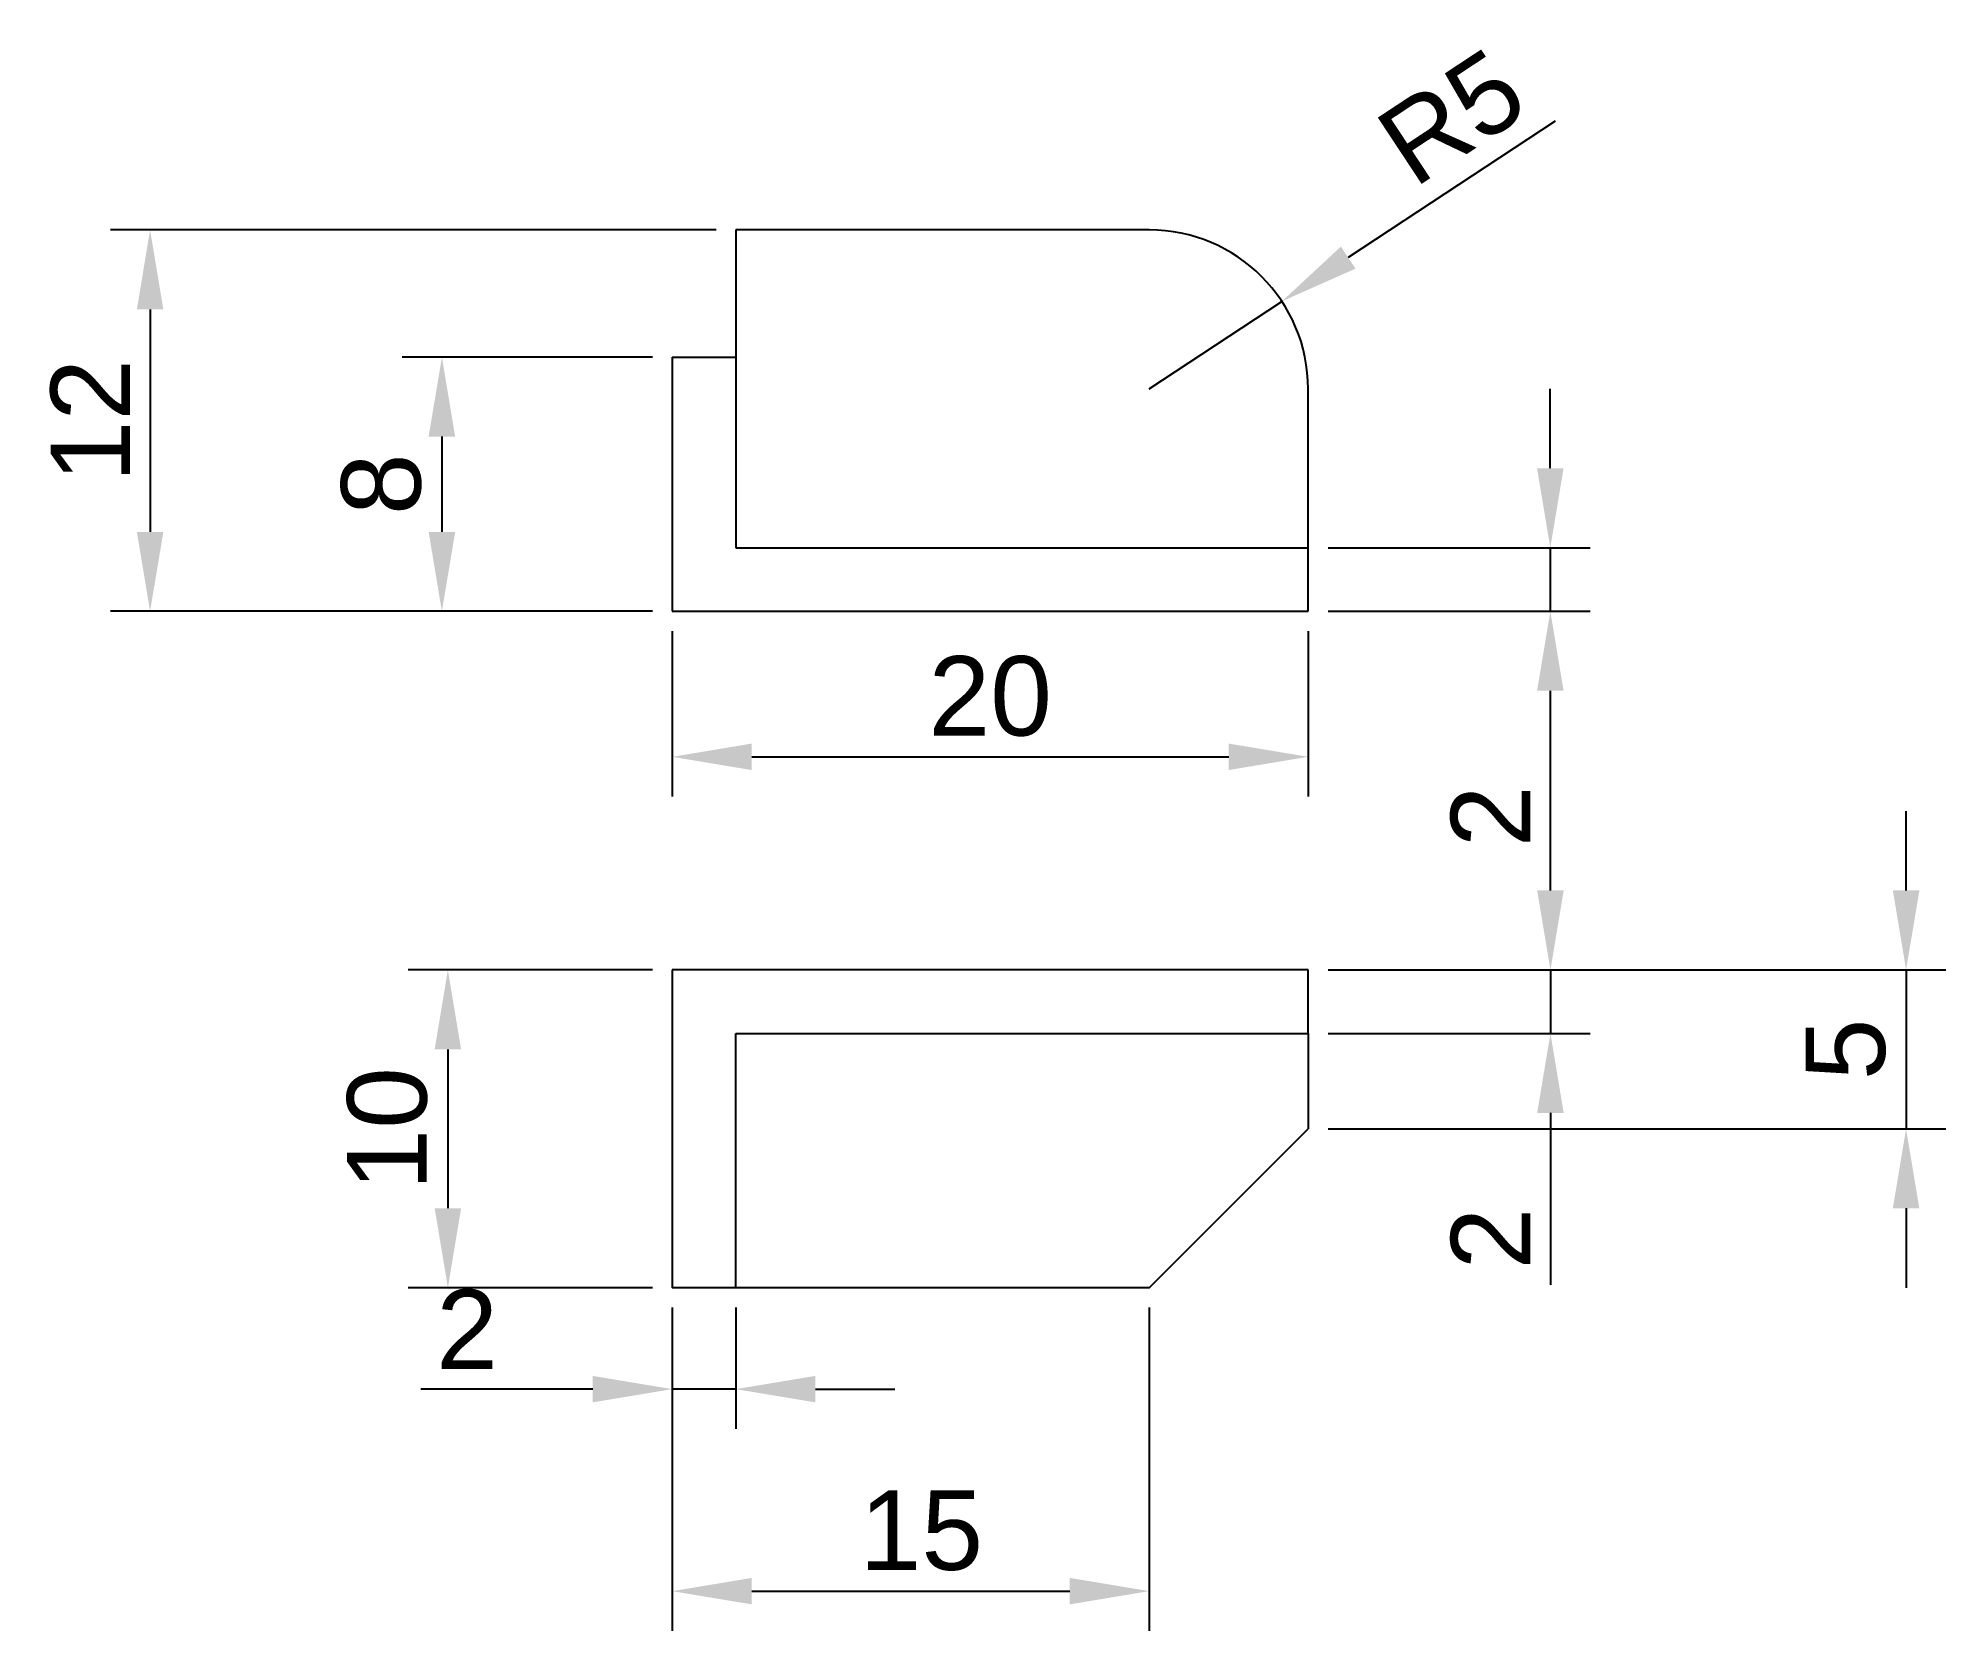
# Model space of a CAD drawing. Header units: millimetres. Extents: x 20647.2 to 20707.2, y 13387.6 to 13437.7.
import ezdxf

# ---------------------------------------------------------------- set-up
doc = ezdxf.new("R2010")
doc.units = ezdxf.units.MM
doc.styles.get("Standard").update_dxf_attribs({"font": 'arial.ttf'})
doc.dimstyles.new('ISO-25', dxfattribs={"dimtxt": 2.5, "dimasz": 2.5, "dimexe": 1.25, "dimexo": 0.625, "dimtad": 1, "dimtxsty": 'Standard', "dimcen": 2.5, "dimadec": 0, "dimazin": 0, "dimtfac": 1, "dimtmove": 0, "dimatfit": 3, "dimfxl": 1, "dimarcsym": 0})

# ---------------------------------------------------------------- blocks, each defined once
blk = doc.blocks.new('*D2')
at = {"color": 0, "lineweight": -2, "transparency": 16777216}
for p, q in [((20667.19, 13419.029), (20667.19, 13413.826)), ((20687.19, 13419.029), (20687.19, 13413.826)), ((20669.69, 13415.076), (20684.69, 13415.076))]:
    blk.add_line(p, q, dxfattribs=at)
at = {"color": 0, "transparency": 16777216}
for points in [[(20669.69, 13415.493), (20669.69, 13414.659), (20667.19, 13415.076)], [(20684.69, 13415.493), (20684.69, 13414.659), (20687.19, 13415.076)]]:
    blk.add_solid(points, dxfattribs=at)
at = {"layer": 'Defpoints', "color": 0, "transparency": 16777216}
for p in [(20667.19, 13419.654), (20687.19, 13419.654), (20687.19, 13415.076)]:
    blk.add_point(p, dxfattribs=at)
at = {"color": 0, "transparency": 16777216, "insert": (20677.19, 13416.977), "char_height": 2.5, "attachment_point": 5}
blk.add_mtext('20', dxfattribs=at)
blk = doc.blocks.new('*D3')
at = {"color": 0, "lineweight": -2, "transparency": 16777216}
for p, q in [((20666.565, 13427.654), (20658.694, 13427.654)), ((20659.944, 13425.154), (20659.944, 13422.154)), ((20666.565, 13419.654), (20658.694, 13419.654))]:
    blk.add_line(p, q, dxfattribs=at)
at = {"color": 0, "transparency": 16777216}
for points in [[(20659.527, 13425.154), (20660.361, 13425.154), (20659.944, 13427.654)], [(20659.527, 13422.154), (20660.361, 13422.154), (20659.944, 13419.654)]]:
    blk.add_solid(points, dxfattribs=at)
at = {"layer": 'Defpoints', "color": 0, "transparency": 16777216}
for p in [(20667.19, 13427.654), (20659.944, 13419.654), (20667.19, 13419.654)]:
    blk.add_point(p, dxfattribs=at)
at = {"color": 0, "transparency": 16777216, "insert": (20658.043, 13423.654), "char_height": 2.5, "attachment_point": 5, "rotation": 90}
blk.add_mtext('8', dxfattribs=at)
blk = doc.blocks.new('*D4')
at = {"color": 0, "lineweight": -2, "transparency": 16777216}
for p, q in [((20668.565, 13431.654), (20649.515, 13431.654)), ((20650.765, 13429.154), (20650.765, 13422.154)), ((20666.565, 13419.654), (20649.515, 13419.654))]:
    blk.add_line(p, q, dxfattribs=at)
at = {"color": 0, "transparency": 16777216}
for points in [[(20650.349, 13429.154), (20651.182, 13429.154), (20650.765, 13431.654)], [(20650.349, 13422.154), (20651.182, 13422.154), (20650.765, 13419.654)]]:
    blk.add_solid(points, dxfattribs=at)
at = {"layer": 'Defpoints', "color": 0, "transparency": 16777216}
for p in [(20669.19, 13431.654), (20650.765, 13419.654), (20667.19, 13419.654)]:
    blk.add_point(p, dxfattribs=at)
at = {"color": 0, "transparency": 16777216, "insert": (20648.885, 13425.654), "char_height": 2.5, "attachment_point": 5, "rotation": 90}
blk.add_mtext('12', dxfattribs=at)
blk = doc.blocks.new('*D5')
at = {"color": 0, "lineweight": -2, "transparency": 16777216}
for p, q in [((20694.807, 13424.154), (20694.807, 13426.654)), ((20687.815, 13421.654), (20696.057, 13421.654)), ((20694.807, 13421.654), (20694.807, 13419.654)), ((20687.815, 13419.654), (20696.057, 13419.654)), ((20694.807, 13417.154), (20694.807, 13411.748))]:
    blk.add_line(p, q, dxfattribs=at)
at = {"color": 0, "transparency": 16777216}
for points in [[(20694.39, 13424.154), (20695.223, 13424.154), (20694.807, 13421.654)], [(20694.39, 13417.154), (20695.223, 13417.154), (20694.807, 13419.654)]]:
    blk.add_solid(points, dxfattribs=at)
at = {"layer": 'Defpoints', "color": 0, "transparency": 16777216}
for p in [(20687.19, 13421.654), (20687.19, 13419.654), (20694.807, 13419.654)]:
    blk.add_point(p, dxfattribs=at)
at = {"color": 0, "transparency": 16777216, "insert": (20692.926, 13413.201), "char_height": 2.5, "attachment_point": 5, "rotation": 90}
blk.add_mtext('2', dxfattribs=at)
blk = doc.blocks.new('*D6')
at = {"color": 0, "lineweight": -2, "transparency": 16777216}
for p, q in [((20694.96, 13435.08), (20688.45, 13430.785)), ((20682.19, 13426.654), (20686.363, 13429.408))]:
    blk.add_line(p, q, dxfattribs=at)
at = {"color": 0, "transparency": 16777216}
blk.add_solid([(20688.22, 13431.132), (20688.679, 13430.437), (20686.363, 13429.408)], dxfattribs=at)
at = {"layer": 'Defpoints', "color": 0, "transparency": 16777216}
for p in [(20686.363, 13429.408), (20682.19, 13426.654)]:
    blk.add_point(p, dxfattribs=at)
at = {"color": 0, "transparency": 16777216, "insert": (20691.704, 13435.204), "char_height": 2.5, "attachment_point": 5, "rotation": 33.41863}
blk.add_mtext('R5', dxfattribs=at)
blk = doc.blocks.new('*D7')
at = {"color": 0, "lineweight": -2, "transparency": 16777216}
for p, q in [((20666.565, 13408.37), (20658.882, 13408.37)), ((20660.132, 13405.87), (20660.132, 13400.87)), ((20666.565, 13398.37), (20658.882, 13398.37))]:
    blk.add_line(p, q, dxfattribs=at)
at = {"color": 0, "transparency": 16777216}
for points in [[(20659.716, 13405.87), (20660.549, 13405.87), (20660.132, 13408.37)], [(20659.716, 13400.87), (20660.549, 13400.87), (20660.132, 13398.37)]]:
    blk.add_solid(points, dxfattribs=at)
at = {"layer": 'Defpoints', "color": 0, "transparency": 16777216}
for p in [(20667.19, 13408.37), (20660.132, 13398.37), (20667.19, 13398.37)]:
    blk.add_point(p, dxfattribs=at)
at = {"color": 0, "transparency": 16777216, "insert": (20658.231, 13403.37), "char_height": 2.5, "attachment_point": 5, "rotation": 90}
blk.add_mtext('10', dxfattribs=at)
blk = doc.blocks.new('*D8')
at = {"color": 0, "lineweight": -2, "transparency": 16777216}
for p, q in [((20667.19, 13397.745), (20667.19, 13387.572)), ((20682.19, 13397.745), (20682.19, 13387.572)), ((20669.69, 13388.822), (20679.69, 13388.822))]:
    blk.add_line(p, q, dxfattribs=at)
at = {"color": 0, "transparency": 16777216}
for points in [[(20669.69, 13389.239), (20669.69, 13388.406), (20667.19, 13388.822)], [(20679.69, 13389.239), (20679.69, 13388.406), (20682.19, 13388.822)]]:
    blk.add_solid(points, dxfattribs=at)
at = {"layer": 'Defpoints', "color": 0, "transparency": 16777216}
for p in [(20667.19, 13398.37), (20682.19, 13398.37), (20682.19, 13388.822)]:
    blk.add_point(p, dxfattribs=at)
at = {"color": 0, "transparency": 16777216, "insert": (20675.025, 13390.724), "char_height": 2.5, "attachment_point": 5}
blk.add_mtext('15', dxfattribs=at)
blk = doc.blocks.new('*D9')
at = {"color": 0, "lineweight": -2, "transparency": 16777216}
for p, q in [((20694.811, 13410.87), (20694.811, 13413.37)), ((20687.815, 13408.37), (20696.061, 13408.37)), ((20694.811, 13408.37), (20694.811, 13406.37)), ((20687.815, 13406.37), (20696.061, 13406.37)), ((20694.811, 13403.87), (20694.811, 13398.464))]:
    blk.add_line(p, q, dxfattribs=at)
at = {"color": 0, "transparency": 16777216}
for points in [[(20694.394, 13410.87), (20695.228, 13410.87), (20694.811, 13408.37)], [(20694.394, 13403.87), (20695.228, 13403.87), (20694.811, 13406.37)]]:
    blk.add_solid(points, dxfattribs=at)
at = {"layer": 'Defpoints', "color": 0, "transparency": 16777216}
for p in [(20687.19, 13408.37), (20687.19, 13406.37), (20694.811, 13406.37)]:
    blk.add_point(p, dxfattribs=at)
at = {"color": 0, "transparency": 16777216, "insert": (20692.931, 13399.917), "char_height": 2.5, "attachment_point": 5, "rotation": 90}
blk.add_mtext('2', dxfattribs=at)
blk = doc.blocks.new('*D10')
at = {"color": 0, "lineweight": -2, "transparency": 16777216}
for p, q in [((20705.997, 13410.87), (20705.997, 13413.37)), ((20687.815, 13408.37), (20707.247, 13408.37)), ((20705.997, 13408.37), (20705.997, 13403.37)), ((20687.815, 13403.37), (20707.247, 13403.37)), ((20705.997, 13400.87), (20705.997, 13398.37))]:
    blk.add_line(p, q, dxfattribs=at)
at = {"color": 0, "transparency": 16777216}
for points in [[(20705.581, 13410.87), (20706.414, 13410.87), (20705.997, 13408.37)], [(20705.581, 13400.87), (20706.414, 13400.87), (20705.997, 13403.37)]]:
    blk.add_solid(points, dxfattribs=at)
at = {"layer": 'Defpoints', "color": 0, "transparency": 16777216}
for p in [(20687.19, 13408.37), (20687.19, 13403.37), (20705.997, 13403.37)]:
    blk.add_point(p, dxfattribs=at)
at = {"color": 0, "transparency": 16777216, "insert": (20704.101, 13405.87), "char_height": 2.5, "attachment_point": 5, "rotation": 90}
blk.add_mtext('5', dxfattribs=at)
blk = doc.blocks.new('*D11')
at = {"color": 0, "lineweight": -2, "transparency": 16777216}
for p, q in [((20667.19, 13397.745), (20667.19, 13393.929)), ((20669.19, 13397.745), (20669.19, 13393.929)), ((20664.69, 13395.179), (20659.284, 13395.179)), ((20669.19, 13395.179), (20667.19, 13395.179)), ((20671.69, 13395.179), (20674.19, 13395.179))]:
    blk.add_line(p, q, dxfattribs=at)
at = {"color": 0, "transparency": 16777216}
for points in [[(20664.69, 13395.595), (20664.69, 13394.762), (20667.19, 13395.179)], [(20671.69, 13395.595), (20671.69, 13394.762), (20669.19, 13395.179)]]:
    blk.add_solid(points, dxfattribs=at)
at = {"layer": 'Defpoints', "color": 0, "transparency": 16777216}
for p in [(20667.19, 13398.37), (20669.19, 13398.37), (20667.19, 13395.179)]:
    blk.add_point(p, dxfattribs=at)
at = {"color": 0, "transparency": 16777216, "insert": (20660.737, 13397.059), "char_height": 2.5, "attachment_point": 5}
blk.add_mtext('2', dxfattribs=at)

msp = doc.modelspace()

# ---------------------------------------------------------------- linework, layer by layer
for p, q in [((20682.19, 13431.654), (20669.19, 13431.654)), ((20669.19, 13431.654), (20669.19, 13431.654)), ((20669.19, 13431.654), (20669.19, 13421.654)), ((20667.19, 13427.654), (20669.19, 13427.654)), ((20667.19, 13427.654), (20667.19, 13419.654)), ((20687.19, 13419.654), (20687.19, 13426.654)), ((20669.19, 13421.654), (20669.19, 13421.654)), ((20669.19, 13421.654), (20687.19, 13421.654)), ((20667.19, 13419.654), (20687.19, 13419.654)), ((20687.19, 13408.37), (20667.19, 13408.37)), ((20667.19, 13408.37), (20667.19, 13408.37)), ((20667.19, 13408.37), (20667.19, 13398.37)), ((20687.19, 13406.37), (20687.19, 13408.37)), ((20669.19, 13398.37), (20669.19, 13406.37)), ((20669.19, 13406.37), (20669.19, 13406.37)), ((20669.19, 13406.37), (20687.19, 13406.37)), ((20687.19, 13406.37), (20687.19, 13406.37)), ((20687.19, 13406.37), (20687.19, 13403.37)), ((20682.19, 13398.37), (20687.19, 13403.37)), ((20687.19, 13403.37), (20687.19, 13403.37)), ((20667.19, 13398.37), (20667.19, 13398.37)), ((20682.19, 13398.37), (20667.19, 13398.37)), ((20669.19, 13398.37), (20669.19, 13398.37))]:
    msp.add_line(p, q)
msp.add_arc((20682.19, 13426.654), 5, 0, 90)

# ---------------------------------------------------------------- dimensions: what is measured, and where the dimension line sits
dim = msp.add_radius_dim(center=(20682.19, 13426.654), mpoint=(20686.363, 13429.408), dimstyle='ISO-25')
dim.commit()
dim.dimension.update_dxf_attribs({"geometry": '*D6', "text_midpoint": (20691.704, 13435.204)})
for base, p1, p2, picture, middle in [((20650.765, 13419.654), (20669.19, 13431.654), (20667.19, 13419.654), '*D4', (20648.885, 13425.654)), ((20659.944, 13419.654), (20667.19, 13427.654), (20667.19, 13419.654), '*D3', (20658.043, 13423.654)), ((20694.807, 13419.654), (20687.19, 13421.654), (20687.19, 13419.654), '*D5', (20692.926, 13413.201)), ((20694.811, 13406.37), (20687.19, 13408.37), (20687.19, 13406.37), '*D9', (20692.931, 13399.917)), ((20705.997, 13403.37), (20687.19, 13408.37), (20687.19, 13403.37), '*D10', (20704.101, 13405.87)), ((20660.132, 13398.37), (20667.19, 13408.37), (20667.19, 13398.37), '*D7', (20658.231, 13403.37))]:
    dim = msp.add_linear_dim(base=base, p1=p1, p2=p2, angle=90, dimstyle='ISO-25')
    dim.commit()
    dim.dimension.update_dxf_attribs({"geometry": picture, "text_midpoint": middle})
for base, p1, p2, picture, middle in [((20687.19, 13415.076), (20667.19, 13419.654), (20687.19, 13419.654), '*D2', (20677.19, 13416.977)), ((20667.19, 13395.179), (20669.19, 13398.37), (20667.19, 13398.37), '*D11', (20660.737, 13397.059))]:
    dim = msp.add_linear_dim(base=base, p1=p1, p2=p2, dimstyle='ISO-25')
    dim.commit()
    dim.dimension.update_dxf_attribs({"geometry": picture, "text_midpoint": middle})
dim = msp.add_linear_dim(base=(20682.19, 13388.822), p1=(20667.19, 13398.37), p2=(20682.19, 13398.37), dimstyle='ISO-25')
dim.commit()
dim.dimension.update_dxf_attribs({"geometry": '*D8', "text_midpoint": (20675.025, 13388.822), "dimtype": 160})

doc.saveas('drawing.dxf')
